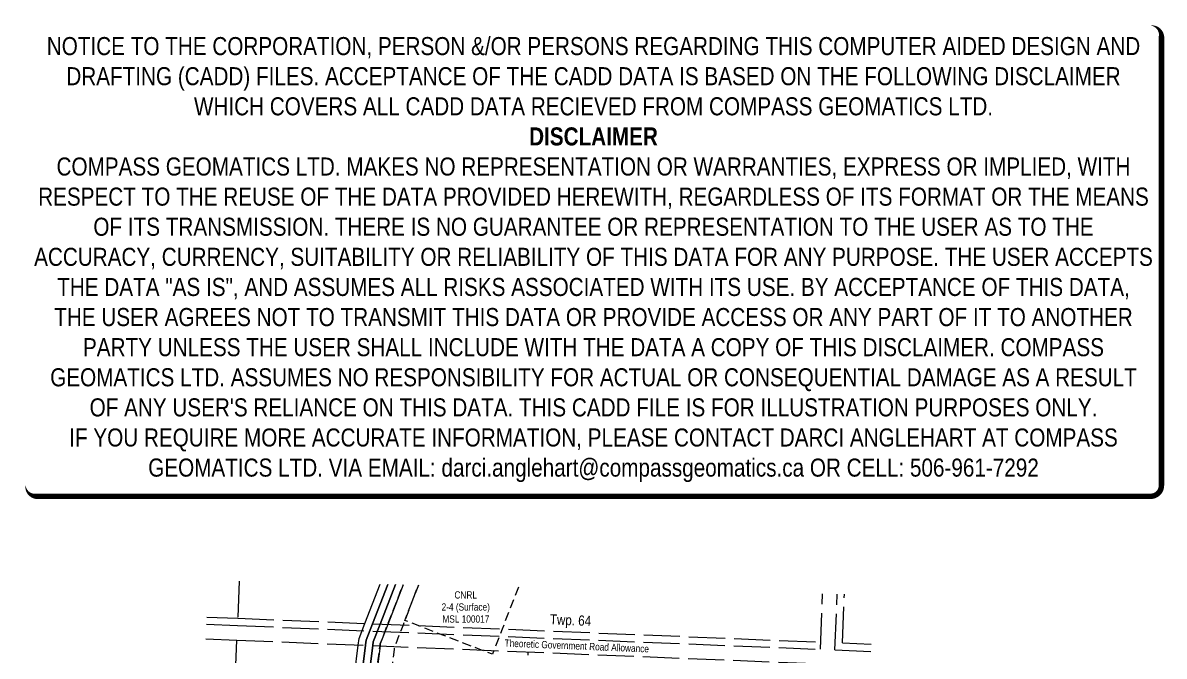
# Model space of a CAD drawing. Extents: x 311804 to 313384, y 6041520 to 6044055.
# Drawn here: x 311804 to 313384, y 6043178 to 6044055 of the extents above; entities that cross this region are included whole.
import ezdxf
from ezdxf.enums import TextEntityAlignment as Align

# ---------------------------------------------------------------- set-up
doc = ezdxf.new("R2010")
doc.units = 0
doc.header["$LTSCALE"] = 5
for name, pattern in [('foc-ACCESSROAD', [3.75, 2.5, -1.25]), ('foc-LSD', [8, 5, -3]), ('foc-QUARTERLINE', [33, 25, -3, 2, -3]), ('foc-UNSURVEYED', [12.5, 10, -2.5])]:
    doc.linetypes.add(name, pattern=pattern)
doc.layers.get('Defpoints').update_dxf_attribs({"color": 9})
for name, color, linetype in [('C-AR', 13, 'foc-ACCESSROAD'), ('C-RW', 13, 'Continuous'), ('C-WS', 13, 'foc-ACCESSROAD'), ('D-TXT', 6, 'Continuous'), ('L-QSEC', 8, 'foc-QUARTERLINE'), ('L-ROAD-T', 7, 'Continuous'), ('L-SECTION-LSD', 7, 'foc-LSD'), ('L-USEC', 7, 'foc-UNSURVEYED')]:
    doc.layers.add(name, color=color, linetype=linetype)
doc.layers.add('C-WS-T', color=13, linetype='Continuous', lineweight=9)
doc.layers.add('DISCLAIMER', color=7, linetype='Continuous', plot=False)
doc.styles.add('80', font='ARIALN.TTF', dxfattribs={"height": 10})
doc.styles.add('80L', font='ARIALN.TTF', dxfattribs={"height": 10})

# ---------------------------------------------------------------- blocks, each defined once
blk = doc.blocks.new('Disclaimer_Legal')
at = {"layer": 'DISCLAIMER', "color": 254, "flags": 128}
blk.add_lwpolyline([(-3612.9, -1104.6, 37.5, 37.5, 0), (4096.1, -1104.6, 37.5, 37.5, 0.414214), (4171.1, -1029.6, 37.5, 37.5, 0), (4171.1, 2078.7, 37.5, 0, 0.414214), (4096.1, 2153.7, 0, 0, 0), (-3612.9, 2153.7, 0, 0, 0.414214), (-3687.9, 2078.7, 0, 0, 0), (-3687.9, -1029.6, 0, 37.5, 0.414214)], format="xyseb", close=True, dxfattribs=at)
at = {"layer": 'DISCLAIMER', "color": 254, "insert": (241.6, 533.9), "char_height": 125, "width": 7717.568, "attachment_point": 5, "style": '80'}
blk.add_mtext('NOTICE TO THE CORPORATION, PERSON &/OR PERSONS REGARDING THIS COMPUTER AIDED DESIGN AND DRAFTING (CADD) FILES. ACCEPTANCE OF THE CADD DATA IS BASED ON THE FOLLOWING DISCLAIMER WHICH COVERS ALL CADD DATA RECIEVED FROM COMPASS GEOMATICS LTD.\\P{\\fArial Narrow|b1|i0|c0|p34;DISCLAIMER}\\PCOMPASS GEOMATICS LTD. MAKES NO REPRESENTATION OR WARRANTIES, EXPRESS OR IMPLIED, WITH RESPECT TO THE REUSE OF THE DATA PROVIDED HEREWITH, REGARDLESS OF ITS FORMAT OR THE MEANS OF ITS TRANSMISSION. THERE IS NO GUARANTEE OR REPRESENTATION TO THE USER AS TO THE ACCURACY, CURRENCY, SUITABILITY OR RELIABILITY OF THIS DATA FOR ANY PURPOSE. THE USER ACCEPTS THE DATA "AS IS", AND ASSUMES ALL RISKS ASSOCIATED WITH ITS USE. BY ACCEPTANCE OF THIS DATA, THE USER AGREES NOT TO TRANSMIT THIS DATA OR PROVIDE ACCESS OR ANY PART OF IT TO ANOTHER PARTY UNLESS THE USER SHALL INCLUDE WITH THE DATA A COPY OF THIS DISCLAIMER. COMPASS GEOMATICS LTD. ASSUMES NO RESPONSIBILITY FOR ACTUAL OR CONSEQUENTIAL DAMAGE AS A RESULT OF ANY USER\'S RELIANCE ON THIS DATA. THIS CADD FILE IS FOR ILLUSTRATION PURPOSES ONLY.\\PIF YOU REQUIRE MORE ACCURATE INFORMATION, PLEASE CONTACT DARCI ANGLEHART AT COMPASS GEOMATICS LTD. VIA EMAIL: darci.anglehart@compassgeomatics.ca OR CELL: 506-961-7292', dxfattribs=at)

msp = doc.modelspace()

# ---------------------------------------------------------------- linework, layer by layer
at = {"layer": 'C-AR', "flags": 128}
for points in [[(312574.836, 6041527.916), (312587.773, 6041570.21), (312658.749, 6041802.275), (312665.097, 6041838.299), (312675.879, 6042008.666), (312672.426, 6042032.239), (312670.252, 6042047.078), (312657.53, 6042133.938), (312649.554, 6042162.998), (312649.258, 6042164.076), (312642.696, 6042187.985), (312633.739, 6042207.103), (312609.367, 6042259.127), (312607.187, 6042263.781), (312602.827, 6042273.086), (312554.261, 6042376.753), (312408.033, 6042688.9), (312331.836, 6042994.265), (312293.778, 6043153.458), (312298.724, 6043192.371), (312299.105, 6043195.368), (312309.439, 6043222.129), (312330.659, 6043277.097)], [(312351.928, 6043276.638), (312332.992, 6043227.586), (312330.554, 6043221.265), (312319.08, 6043191.539), (312318.57, 6043190.222), (312318.209, 6043187.241), (312314.104, 6043154.42), (312351.256, 6042999.008), (312426.961, 6042695.623), (312576.768, 6042375.834), (312594.891, 6042337.154), (312603.375, 6042319.044), (312609.813, 6042305.301), (312618.296, 6042287.194), (312622.957, 6042277.244), (312627.316, 6042267.939), (312628.733, 6042264.914), (312629.498, 6042263.283), (312637.446, 6042246.314), (312661.523, 6042194.921), (312677.133, 6042138.047), (312690.035, 6042049.96), (312692.209, 6042035.121), (312695.963, 6042009.491), (312684.978, 6041835.924), (312678.225, 6041797.599), (312608.422, 6041569.368), (312595.566, 6041527.337)]]:
    msp.add_lwpolyline(points, dxfattribs=at)
at = {"layer": 'C-RW'}
for points in [[(312263.336, 6043151.807), (312268.648, 6043193.601), (312269.812, 6043202.766), (312277.788, 6043223.423), (312298.775, 6043277.785)], [(312320.029, 6043277.326), (312298.885, 6043222.559), (312289.337, 6043197.833), (312288.695, 6043192.782), (312283.629, 6043152.906), (312322.112, 6042991.94), (312398.567, 6042685.537), (312543.004, 6042377.212), (312592.76, 6042271.01), (312597.119, 6042261.704), (312587.053, 6042259.627), (312582.696, 6042268.929), (312531.75, 6042377.672), (312389.103, 6042682.176), (312312.401, 6042989.567), (312273.482, 6043152.357), (312278.672, 6043193.191), (312278.781, 6043194.056), (312279.574, 6043200.3), (312288.336, 6043222.991), (312309.402, 6043277.555)], [(312309.402, 6043277.555), (312288.337, 6043222.991), (312279.574, 6043200.3), (312278.781, 6043194.056), (312278.672, 6043193.191), (312273.482, 6043152.357)]]:
    msp.add_lwpolyline(points, dxfattribs=at)
at = {"layer": 'C-RW', "flags": 128}
for points in [[(312283.629, 6043152.906), (312288.695, 6043192.782), (312289.337, 6043197.833), (312298.885, 6043222.559), (312320.029, 6043277.326)], [(312330.659, 6043277.097), (312309.438, 6043222.128), (312299.105, 6043195.368), (312298.724, 6043192.372), (312293.778, 6043153.458), (312331.836, 6042994.265), (312408.033, 6042688.9), (312554.261, 6042376.753), (312602.827, 6042273.086), (312607.187, 6042263.781), (312609.367, 6042259.127), (312633.739, 6042207.103), (312642.696, 6042187.985), (312649.258, 6042164.076), (312649.553, 6042162.998), (312657.53, 6042133.938), (312670.252, 6042047.078), (312672.426, 6042032.239), (312675.879, 6042008.666), (312665.097, 6041838.299), (312658.749, 6041802.275), (312587.773, 6041570.21), (312574.836, 6041527.916)]]:
    msp.add_lwpolyline(points, dxfattribs=at)
at = {"layer": 'C-WS', "flags": 128}
msp.add_lwpolyline([(312490.13, 6043273.659), (312467.717, 6043215.661), (312456.229, 6043185.935), (312454.236, 6043180.787), (312439.061, 6043186.637), (312351.58, 6043220.406), (312342.347, 6043223.972), (312332.992, 6043227.586), (312351.928, 6043276.638)], dxfattribs=at)
at = {"layer": 'L-QSEC'}
msp.add_line((312068.633, 6042426.624), (312100.535, 6043200.478), dxfattribs=at)
at = {"layer": 'L-SECTION-LSD'}
msp.add_line((312470.815, 6042380.177), (312503.88, 6043184.007), dxfattribs=at)
at = {"layer": 'L-USEC'}
for p, q in [((312103.895, 6043281.986), (312101.363, 6043220.574)), ((312908.05, 6043187.633), (312911.209, 6043264.58)), ((312928.146, 6043186.812), (312931.321, 6043264.146)), ((312938.607, 6043196.45), (312941.377, 6043263.929)), ((312059.168, 6043232.363), (312101.766, 6043230.623)), ((312101.766, 6043230.623), (312908.455, 6043197.682)), ((312058.755, 6043222.314), (312101.355, 6043220.575)), ((312101.355, 6043220.575), (312908.045, 6043187.633)), ((312057.929, 6043202.218), (312100.535, 6043200.478)), ((312100.535, 6043200.478), (312907.224, 6043167.537)), ((312938.607, 6043196.45), (312978.241, 6043194.832)), ((312928.146, 6043186.812), (312977.865, 6043184.782))]:
    msp.add_line(p, q, dxfattribs=at)

# ---------------------------------------------------------------- block references
at = {"layer": 'Defpoints', "color": 1, "xscale": 0.2000000000000001, "yscale": 0.2000000000000001, "zscale": 0.2000000000000001}
msp.add_blockref('Disclaimer_Legal', (312545.812, 6043620.373), dxfattribs=at)

# ---------------------------------------------------------------- texts
at = {"layer": 'C-WS-T', "insert": (312383.734, 6043267.924), "char_height": 9.99831, "width": 66.2416, "attachment_point": 1, "style": '80L'}
msp.add_mtext('\\pi18.02444;CNRL\\P\\pi0.21026;2-4 (Surface)\\P\\pi1.34241;MSL 100017', dxfattribs=at)
at = {"layer": 'D-TXT', "color": 3, "insert": (312534.129, 6043236.202), "char_height": 14, "attachment_point": 1, "rotation": 357.661599, "style": '80L'}
msp.add_mtext_dynamic_manual_height_columns('Twp. 64', width=101.3954, gutter_width=47.5, heights=[0], dxfattribs=at)
at = {"layer": 'L-ROAD-T', "style": '80L'}
msp.add_text('Theoretic Government Road Allowance', height=9.99831, rotation=357.661599, dxfattribs=at).set_placement((312571, 6043192.331), align=Align.MIDDLE_CENTER)

doc.saveas('drawing.dxf')
